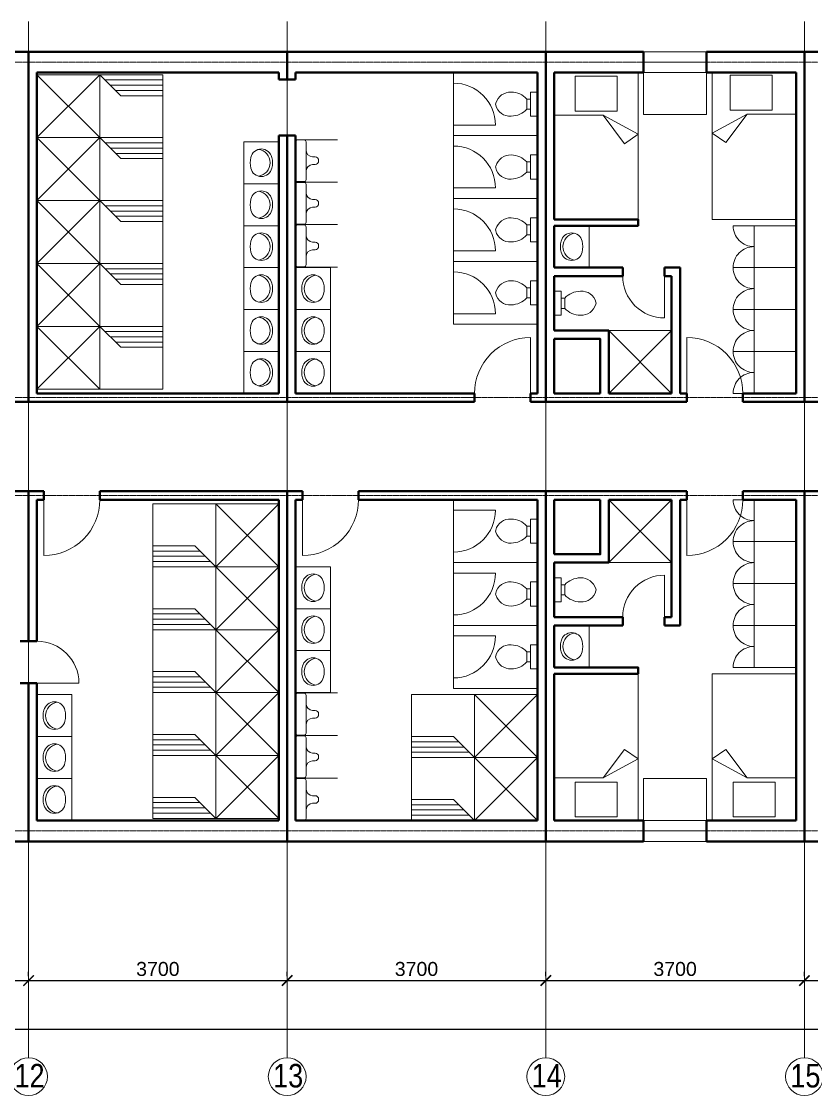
# Model space of a CAD drawing. Header units: millimetres. Extents: x 52 to 69096, y 37 to 64062.
# Drawn here: x 45429 to 56732, y 2065 to 17433 of the extents above; entities that cross this region are included whole.
import ezdxf

# ---------------------------------------------------------------- set-up
doc = ezdxf.new("R2010")
doc.units = ezdxf.units.MM
doc.linetypes.add('ACAD_ISO04W100', pattern=[30, 24, -3, 0, -3])
for name, color, linetype, lineweight, true_color in [('двери', 7, 'Continuous', 18, 0x000000), ('мебель', 7, 'Continuous', 18, 0x000000), ('окна', 7, 'Continuous', 18, 0x000000), ('оси', 7, 'Continuous', 18, 0x000000), ('оси @ 100', 7, 'Continuous', 18, 0x000000), ('перегородки', 7, 'Continuous', 40, 0x000000), ('разрез', 7, 'Continuous', 25, 0x000000), ('разрез @ 5', 7, 'Continuous', 25, 0x000000), ('стены', 7, 'Continuous', 40, 0x000000), ('фасад', 7, 'Continuous', 25, 0x000000), ('фасад @ 100', 7, 'Continuous', 25, 0x000000)]:
    doc.layers.add(name, color=color, linetype=linetype, lineweight=lineweight, true_color=true_color)
doc.styles.get("Standard").update_dxf_attribs({"font": 'arial.ttf'})
doc.styles.add('стиль6', font='ARIALN.TTF')
doc.dimstyles.new('Копиягг', dxfattribs={"dimtxt": 2, "dimasz": 1.5, "dimexe": 1.25, "dimexo": 0.625, "dimtad": 1, "dimdec": 0, "dimtxsty": 'Standard', "dimblk": 'ARCHTICK', "dimcen": 2.5, "dimadec": 0, "dimazin": 0, "dimtfac": 1, "dimtdec": 0, "dimtmove": 0, "dimatfit": 3, "dimfxl": 1, "dimarcsym": 0})

# ---------------------------------------------------------------- blocks, each defined once
blk = doc.blocks.new('_ArchTick')
at = {"color": 0, "linetype": 'ByBlock', "const_width": 0.15}
blk.add_lwpolyline([(-0.5, -0.5), (0.5, 0.5)], dxfattribs=at)
blk = doc.blocks.new('*D58')
at = {"layer": 'Defpoints', "color": 0, "linetype": 'ByBlock', "transparency": 16777216}
for p in [(49230, 3710), (52930, 3710), (52930, 3710)]:
    blk.add_point(p, dxfattribs=at)
at = {"layer": 'оси', "color": 0, "linetype": 'ByBlock', "lineweight": -2, "transparency": 16777216}
for p, q in [((49230, 3773), (49230, 3835)), ((49230, 3710), (52930, 3710)), ((52930, 3773), (52930, 3835))]:
    blk.add_line(p, q, dxfattribs=at)
at = {"layer": 'оси', "color": 0, "linetype": 'ByBlock', "lineweight": -2, "transparency": 16777216, "xscale": 150, "yscale": 150, "zscale": 150, "rotation": 180}
blk.add_blockref('_ArchTick', (49230, 3710), dxfattribs=at)
at = {"layer": 'оси', "color": 0, "linetype": 'ByBlock', "lineweight": -2, "transparency": 16777216, "xscale": 150, "yscale": 150, "zscale": 150}
blk.add_blockref('_ArchTick', (52930, 3710), dxfattribs=at)
at = {"layer": 'оси', "color": 0, "linetype": 'ByBlock', "transparency": 16777216, "insert": (51080, 3875), "char_height": 200, "attachment_point": 5}
blk.add_mtext('3700', dxfattribs=at)
blk = doc.blocks.new('*D60')
at = {"layer": 'Defpoints', "color": 0, "linetype": 'ByBlock', "transparency": 16777216}
for p in [(41830, 3710), (45530, 3710), (45530, 3710)]:
    blk.add_point(p, dxfattribs=at)
at = {"layer": 'оси', "color": 0, "linetype": 'ByBlock', "lineweight": -2, "transparency": 16777216}
for p, q in [((41830, 3773), (41830, 3835)), ((41830, 3710), (45530, 3710)), ((45530, 3773), (45530, 3835))]:
    blk.add_line(p, q, dxfattribs=at)
at = {"layer": 'оси', "color": 0, "linetype": 'ByBlock', "lineweight": -2, "transparency": 16777216, "xscale": 150, "yscale": 150, "zscale": 150, "rotation": 180}
blk.add_blockref('_ArchTick', (41830, 3710), dxfattribs=at)
at = {"layer": 'оси', "color": 0, "linetype": 'ByBlock', "lineweight": -2, "transparency": 16777216, "xscale": 150, "yscale": 150, "zscale": 150}
blk.add_blockref('_ArchTick', (45530, 3710), dxfattribs=at)
at = {"layer": 'оси', "color": 0, "linetype": 'ByBlock', "transparency": 16777216, "insert": (43680, 3875), "char_height": 200, "attachment_point": 5}
blk.add_mtext('3700', dxfattribs=at)
blk = doc.blocks.new('*D61')
at = {"layer": 'Defpoints', "color": 0, "linetype": 'ByBlock', "transparency": 16777216}
for p in [(45530, 3710), (49230, 3710), (49230, 3710)]:
    blk.add_point(p, dxfattribs=at)
at = {"layer": 'оси', "color": 0, "linetype": 'ByBlock', "lineweight": -2, "transparency": 16777216}
for p, q in [((45530, 3773), (45530, 3835)), ((45530, 3710), (49230, 3710)), ((49230, 3773), (49230, 3835))]:
    blk.add_line(p, q, dxfattribs=at)
at = {"layer": 'оси', "color": 0, "linetype": 'ByBlock', "lineweight": -2, "transparency": 16777216, "xscale": 150, "yscale": 150, "zscale": 150, "rotation": 180}
blk.add_blockref('_ArchTick', (45530, 3710), dxfattribs=at)
at = {"layer": 'оси', "color": 0, "linetype": 'ByBlock', "lineweight": -2, "transparency": 16777216, "xscale": 150, "yscale": 150, "zscale": 150}
blk.add_blockref('_ArchTick', (49230, 3710), dxfattribs=at)
at = {"layer": 'оси', "color": 0, "linetype": 'ByBlock', "transparency": 16777216, "insert": (47380, 3875), "char_height": 200, "attachment_point": 5}
blk.add_mtext('3700', dxfattribs=at)
blk = doc.blocks.new('*D63')
at = {"layer": 'Defpoints', "color": 0, "linetype": 'ByBlock', "transparency": 16777216}
for p in [(52930, 3710), (56630, 3710), (56630, 3710)]:
    blk.add_point(p, dxfattribs=at)
at = {"layer": 'оси', "color": 0, "linetype": 'ByBlock', "lineweight": -2, "transparency": 16777216}
for p, q in [((52930, 3773), (52930, 3835)), ((52930, 3710), (56630, 3710)), ((56630, 3773), (56630, 3835))]:
    blk.add_line(p, q, dxfattribs=at)
at = {"layer": 'оси', "color": 0, "linetype": 'ByBlock', "lineweight": -2, "transparency": 16777216, "xscale": 150, "yscale": 150, "zscale": 150, "rotation": 180}
blk.add_blockref('_ArchTick', (52930, 3710), dxfattribs=at)
at = {"layer": 'оси', "color": 0, "linetype": 'ByBlock', "lineweight": -2, "transparency": 16777216, "xscale": 150, "yscale": 150, "zscale": 150}
blk.add_blockref('_ArchTick', (56630, 3710), dxfattribs=at)
at = {"layer": 'оси', "color": 0, "linetype": 'ByBlock', "transparency": 16777216, "insert": (54780, 3875), "char_height": 200, "attachment_point": 5}
blk.add_mtext('3700', dxfattribs=at)
blk = doc.blocks.new('*D64')
at = {"layer": 'Defpoints', "color": 0, "linetype": 'ByBlock', "transparency": 16777216}
for p in [(56630, 3710), (60330, 3710), (60330, 3710)]:
    blk.add_point(p, dxfattribs=at)
at = {"layer": 'оси', "color": 0, "linetype": 'ByBlock', "lineweight": -2, "transparency": 16777216}
for p, q in [((56630, 3773), (56630, 3835)), ((56630, 3710), (60330, 3710)), ((60330, 3773), (60330, 3835))]:
    blk.add_line(p, q, dxfattribs=at)
at = {"layer": 'оси', "color": 0, "linetype": 'ByBlock', "lineweight": -2, "transparency": 16777216, "xscale": 150, "yscale": 150, "zscale": 150, "rotation": 180}
blk.add_blockref('_ArchTick', (56630, 3710), dxfattribs=at)
at = {"layer": 'оси', "color": 0, "linetype": 'ByBlock', "lineweight": -2, "transparency": 16777216, "xscale": 150, "yscale": 150, "zscale": 150}
blk.add_blockref('_ArchTick', (60330, 3710), dxfattribs=at)
at = {"layer": 'оси', "color": 0, "linetype": 'ByBlock', "transparency": 16777216, "insert": (58480, 3875), "char_height": 200, "attachment_point": 5}
blk.add_mtext('3700', dxfattribs=at)
blk = doc.blocks.new('*D81')
at = {"layer": 'Defpoints', "color": 0, "linetype": 'ByBlock', "transparency": 16777216}
for p in [(64030, 3013), (4830, 2605), (64030, 2605)]:
    blk.add_point(p, dxfattribs=at)
at = {"layer": 'фасад', "color": 0, "linetype": 'ByBlock', "lineweight": -2, "transparency": 16777216}
for p, q in [((4830, 2668), (4830, 3138)), ((64030, 2668), (64030, 3138)), ((4830, 3013), (64030, 3013))]:
    blk.add_line(p, q, dxfattribs=at)
at = {"layer": 'фасад', "color": 0, "linetype": 'ByBlock', "lineweight": -2, "transparency": 16777216, "xscale": 150, "yscale": 150, "zscale": 150, "rotation": 180}
blk.add_blockref('_ArchTick', (4830, 3013), dxfattribs=at)
at = {"layer": 'фасад', "color": 0, "linetype": 'ByBlock', "lineweight": -2, "transparency": 16777216, "xscale": 150, "yscale": 150, "zscale": 150}
blk.add_blockref('_ArchTick', (64030, 3013), dxfattribs=at)
at = {"layer": 'фасад', "color": 0, "linetype": 'ByBlock', "transparency": 16777216, "insert": (33673, 3189), "char_height": 200, "attachment_point": 5}
blk.add_mtext('59200', dxfattribs=at)

msp = doc.modelspace()

# ---------------------------------------------------------------- linework, layer by layer
at = {"layer": 'двери'}
msp.add_line((45650.3, 7965.7), (46250.3, 7965.7), dxfattribs=at)
for points in [[(54630.3, 13790.7), (54630.3, 13190.7, -0.4142136), (54030.3, 13790.7)], [(52710.3, 12110.7), (52710.3, 12910.7, 0.4142136), (51910.3, 12110.7)], [(54950.3, 12110.7), (54950.3, 12910.7, -0.4142136), (55750.3, 12110.7)], [(45750.3, 10590.7), (45750.3, 9790.7, 0.4142136), (46550.3, 10590.7)], [(49450.3, 10590.7), (49450.3, 9790.7, 0.4142136), (50250.3, 10590.7)], [(54950.3, 10590.7), (54950.3, 9790.7, 0.4142136), (55750.3, 10590.7)], [(54630.3, 8910.7), (54630.3, 9510.7, 0.4142136), (54030.3, 8910.7)]]:
    msp.add_lwpolyline(points, format="xyb", dxfattribs=at)
msp.add_arc((45650.3, 7965.7), 600, 0, 90, dxfattribs=at)
at = {"layer": 'мебель'}
for p, q in [((45650.3, 15770.7), (46550.3, 16670.7)), ((46550.3, 15770.7), (45650.3, 16670.7)), ((46550.3, 15770.7), (46550.3, 16670.7)), ((46850.3, 16370.7), (46550.3, 16670.7)), ((54330.3, 16100.7), (54330.3, 16700.7)), ((55230.3, 16700.7), (55230.3, 16100.7)), ((47450.3, 16595.7), (46625.3, 16595.7)), ((47450.3, 16520.7), (46700.3, 16520.7)), ((47450.3, 16445.7), (46775.3, 16445.7)), ((47450.3, 16370.7), (46850.3, 16370.7)), ((52710.3, 16423.2), (52710.3, 16078.2)), ((53050.3, 16090.7), (53749, 16090.7)), ((53749, 16090.7), (54250.3, 15818.5)), ((54056.5, 15684.3), (53749, 16090.7)), ((53749, 16090.7), (54250.3, 15818.5)), ((54056.5, 15684.3), (53749, 16090.7)), ((55230.3, 16100.7), (54330.3, 16100.7)), ((55811.6, 16105.7), (55310.3, 15833.5)), ((55811.6, 16105.7), (55310.3, 15833.5)), ((55504.2, 15699.3), (55811.6, 16105.7)), ((55504.2, 15699.3), (55811.6, 16105.7)), ((56510.3, 16105.7), (55811.6, 16105.7)), ((51610.3, 15950.7), (51712.7, 15950.7)), ((51610.3, 15950.7), (52210.3, 15950.7)), ((55504.2, 15699.3), (55310.3, 15833.5)), ((55504.2, 15699.3), (55310.3, 15833.5)), ((45650.3, 14870.7), (46550.3, 15770.7)), ((46550.3, 14870.7), (45650.3, 15770.7)), ((46550.3, 14870.7), (46550.3, 15770.7)), ((46850.3, 15470.7), (46550.3, 15770.7)), ((47450.3, 15695.7), (46625.3, 15695.7)), ((49350.3, 15740.7), (49950.3, 15740.7)), ((54250.3, 15818.5), (54056.5, 15684.3)), ((54250.3, 15818.5), (54056.5, 15684.3)), ((47450.3, 15620.7), (46700.3, 15620.7)), ((47450.3, 15545.7), (46775.3, 15545.7)), ((52710.3, 15523.2), (52710.3, 15178.2)), ((47450.3, 15470.7), (46850.3, 15470.7)), ((49350.3, 15135.7), (49950.3, 15135.7)), ((51610.3, 15050.7), (51712.7, 15050.7)), ((51610.3, 15050.7), (52210.3, 15050.7)), ((45650.3, 13970.7), (46550.3, 14870.7)), ((46550.3, 13970.7), (45650.3, 14870.7)), ((46550.3, 13970.7), (46550.3, 14870.7)), ((46850.3, 14570.7), (46550.3, 14870.7)), ((47450.3, 14795.7), (46625.3, 14795.7)), ((47450.3, 14720.7), (46700.3, 14720.7)), ((47450.3, 14645.7), (46775.3, 14645.7)), ((52710.3, 14623.2), (52710.3, 14278.2)), ((47450.3, 14570.7), (46850.3, 14570.7)), ((49350.5, 14525.7), (49950.5, 14525.7)), ((51610.3, 14150.7), (51712.7, 14150.7)), ((51610.3, 14150.7), (52210.3, 14150.7)), ((45650.3, 13070.7), (46550.3, 13970.7)), ((46550.3, 13070.7), (45650.3, 13970.7)), ((46550.3, 13070.7), (46550.3, 13970.7)), ((46850.3, 13670.7), (46550.3, 13970.7)), ((47450.3, 13895.7), (46625.3, 13895.7)), ((49350.3, 13915.7), (49950.3, 13915.7)), ((47450.3, 13820.7), (46700.3, 13820.7)), ((47450.3, 13745.7), (46775.3, 13745.7)), ((52710.3, 13723.2), (52710.3, 13378.2)), ((47450.3, 13670.7), (46850.3, 13670.7)), ((53150.3, 13228.2), (53150.3, 13573.2)), ((51610.3, 13250.7), (51712.7, 13250.7)), ((51610.3, 13250.7), (52210.3, 13250.7)), ((45650.3, 12170.7), (46550.3, 13070.7)), ((46550.3, 12170.7), (45650.3, 13070.7)), ((46550.3, 12170.7), (46550.3, 13070.7)), ((46850.3, 12770.7), (46550.3, 13070.7)), ((47450.3, 12995.7), (46625.3, 12995.7)), ((47450.3, 12920.7), (46700.3, 12920.7)), ((53830.3, 12110.7), (54730.3, 13010.7)), ((54730.3, 12110.7), (53830.3, 13010.7)), ((47450.3, 12845.7), (46775.3, 12845.7)), ((47450.3, 12770.7), (46850.3, 12770.7)), ((48210.3, 10530.7), (48210.3, 9630.7)), ((49110.3, 10530.7), (48210.3, 9630.7)), ((48210.3, 10530.7), (49110.3, 9630.7)), ((53830.3, 10590.7), (54730.3, 9690.7)), ((54730.3, 10590.7), (53830.3, 9690.7)), ((51610.3, 10440.7), (51712.7, 10440.7)), ((51610.3, 10440.7), (52210.3, 10440.7)), ((52710.3, 9968.2), (52710.3, 10313.2)), ((47310.3, 9930.7), (47910.3, 9930.7)), ((47310.3, 9855.7), (47985.3, 9855.7)), ((47910.3, 9930.7), (48210.3, 9630.7)), ((47310.3, 9780.7), (48060.3, 9780.7)), ((47310.3, 9705.7), (48135.3, 9705.7)), ((48210.3, 9630.7), (48210.3, 8730.7)), ((49110.3, 9630.7), (48210.3, 8730.7)), ((48210.3, 9630.7), (49110.3, 8730.7)), ((51610.3, 9540.7), (51712.7, 9540.7)), ((51610.3, 9540.7), (52210.3, 9540.7)), ((52710.3, 9068.2), (52710.3, 9413.2)), ((53150.3, 9473.2), (53150.3, 9128.2)), ((47310.3, 9030.7), (47910.3, 9030.7)), ((47310.3, 8955.7), (47985.3, 8955.7)), ((47910.3, 9030.7), (48210.3, 8730.7)), ((47310.3, 8880.7), (48060.3, 8880.7)), ((47310.3, 8805.7), (48135.3, 8805.7)), ((48210.3, 8730.7), (48210.3, 7830.7)), ((49110.3, 8730.7), (48210.3, 7830.7)), ((48210.3, 8730.7), (49110.3, 7830.7)), ((51610.3, 8640.7), (51712.7, 8640.7)), ((51610.3, 8640.7), (52210.3, 8640.7)), ((52710.3, 8168.2), (52710.3, 8513.2)), ((47310.3, 8130.7), (47910.3, 8130.7)), ((47310.3, 8055.7), (47985.3, 8055.7)), ((47910.3, 8130.7), (48210.3, 7830.7)), ((47310.3, 7980.7), (48060.3, 7980.7)), ((47310.3, 7905.7), (48135.3, 7905.7)), ((48210.3, 7830.7), (48210.3, 6930.7)), ((49110.3, 7830.7), (48210.3, 6930.7)), ((48210.3, 7830.7), (49110.3, 6930.7)), ((49350.3, 7825.7), (49950.3, 7825.7)), ((51910.3, 7800.7), (51910.3, 6900.7)), ((52810.3, 7800.7), (51910.3, 6900.7)), ((51910.3, 7800.7), (52810.3, 6900.7)), ((47310.3, 7230.7), (47910.3, 7230.7)), ((47910.3, 7230.7), (48210.3, 6930.7)), ((47310.3, 7155.7), (47985.3, 7155.7)), ((47310.3, 7080.7), (48060.3, 7080.7)), ((49350.5, 7215.7), (49950.5, 7215.7)), ((51010.3, 7200.7), (51610.3, 7200.7)), ((51010.3, 7125.7), (51685.3, 7125.7)), ((51610.3, 7200.7), (51910.3, 6900.7)), ((47310.3, 7005.7), (48135.3, 7005.7)), ((48210.3, 6930.7), (48210.3, 6030.7)), ((49110.3, 6930.7), (48210.3, 6030.7)), ((48210.3, 6930.7), (49110.3, 6030.7)), ((51010.3, 7050.7), (51760.3, 7050.7)), ((51010.3, 6975.7), (51835.3, 6975.7)), ((54056.5, 7017.1), (53749, 6610.7)), ((54250.3, 6882.9), (54056.5, 7017.1)), ((55504.2, 7017.1), (55310.3, 6882.9)), ((55504.2, 7017.1), (55811.6, 6610.7)), ((51910.3, 6900.7), (51910.3, 6000.7)), ((52810.3, 6900.7), (51910.3, 6000.7)), ((51910.3, 6900.7), (52810.3, 6000.7)), ((53749, 6610.7), (54250.3, 6882.9)), ((55811.6, 6610.7), (55310.3, 6882.9)), ((53050.3, 6610.7), (53749, 6610.7)), ((56510.3, 6610.7), (55811.6, 6610.7)), ((49350.3, 6605.7), (49950.3, 6605.7)), ((55230.3, 6600.7), (54330.3, 6600.7)), ((54330.3, 6600.7), (54330.3, 6000.7)), ((55230.3, 6000.7), (55230.3, 6600.7)), ((47310.3, 6330.7), (47910.3, 6330.7)), ((47910.3, 6330.7), (48210.3, 6030.7)), ((51010.3, 6300.7), (51610.3, 6300.7)), ((51610.3, 6300.7), (51910.3, 6000.7)), ((47310.3, 6255.7), (47985.3, 6255.7)), ((47310.3, 6180.7), (48060.3, 6180.7)), ((51010.3, 6225.7), (51685.3, 6225.7)), ((51010.3, 6150.7), (51760.3, 6150.7)), ((47310.3, 6105.7), (48135.3, 6105.7)), ((51010.3, 6075.7), (51835.3, 6075.7))]:
    msp.add_line(p, q, dxfattribs=at)
for points in [[(47450.3, 15770.7), (45650.3, 15770.7), (45650.3, 16670.7), (47450.3, 16670.7)], [(51610.3, 15800.7), (52810.3, 15800.7), (52810.3, 16700.7), (51610.3, 16700.7)], [(54250.3, 16700.7), (54250.3, 14600.7), (53050.3, 14600.7), (53050.3, 16700.7)], [(54250.3, 16700.7), (54250.3, 14600.7), (53050.3, 14600.7), (53050.3, 16700.7)], [(53350.3, 16150.7), (53950.3, 16150.7), (53950.3, 16650.7), (53350.3, 16650.7)], [(55310.3, 16700.7), (55310.3, 14600.7), (56510.3, 14600.7), (56510.3, 16700.7)], [(56170.3, 16165.7), (55570.3, 16165.7), (55570.3, 16665.7), (56170.3, 16665.7)], [(47450.3, 14870.7), (45650.3, 14870.7), (45650.3, 15770.7), (47450.3, 15770.7)], [(48610.3, 15710.7), (48610.3, 15110.7), (49110.3, 15110.7), (49110.3, 15710.7)], [(51610.3, 14900.7), (52810.3, 14900.7), (52810.3, 15800.7), (51610.3, 15800.7)], [(48610.3, 15110.7), (48610.3, 14510.7), (49110.3, 14510.7), (49110.3, 15110.7)], [(47450.3, 13970.7), (45650.3, 13970.7), (45650.3, 14870.7), (47450.3, 14870.7)], [(51610.3, 14000.7), (52810.3, 14000.7), (52810.3, 14900.7), (51610.3, 14900.7)], [(48610.3, 14510.7), (48610.3, 13910.7), (49110.3, 13910.7), (49110.3, 14510.7)], [(53550.3, 14510.7), (53550.3, 13910.7), (53050.3, 13910.7), (53050.3, 14510.7)], [(55910.3, 13910.7), (56510.3, 13910.7), (56510.3, 14510.7), (55910.3, 14510.7)], [(51610.3, 13100.7), (52810.3, 13100.7), (52810.3, 14000.7), (51610.3, 14000.7)], [(47450.3, 13070.7), (45650.3, 13070.7), (45650.3, 13970.7), (47450.3, 13970.7)], [(48610.3, 13910.7), (48610.3, 13310.7), (49110.3, 13310.7), (49110.3, 13910.7)], [(49850.3, 13910.7), (49850.3, 13310.7), (49350.3, 13310.7), (49350.3, 13910.7)], [(55910.3, 13310.7), (56510.3, 13310.7), (56510.3, 13910.7), (55910.3, 13910.7)], [(48610.3, 13310.7), (48610.3, 12710.7), (49110.3, 12710.7), (49110.3, 13310.7)], [(49850.3, 13310.7), (49850.3, 12710.7), (49350.3, 12710.7), (49350.3, 13310.7)], [(55910.3, 12710.7), (56510.3, 12710.7), (56510.3, 13310.7), (55910.3, 13310.7)], [(47450.3, 12170.7), (45650.3, 12170.7), (45650.3, 13070.7), (47450.3, 13070.7)], [(53830.3, 12110.7), (54730.3, 12110.7), (54730.3, 13010.7), (53830.3, 13010.7)], [(48610.3, 12710.7), (48610.3, 12110.7), (49110.3, 12110.7), (49110.3, 12710.7)], [(49850.3, 12710.7), (49850.3, 12110.7), (49350.3, 12110.7), (49350.3, 12710.7)], [(55910.3, 12110.7), (56510.3, 12110.7), (56510.3, 12710.7), (55910.3, 12710.7)], [(47310.3, 10530.7), (49110.3, 10530.7), (49110.3, 9630.7), (47310.3, 9630.7)], [(51610.3, 10590.7), (52810.3, 10590.7), (52810.3, 9690.7), (51610.3, 9690.7)], [(53830.3, 10590.7), (54730.3, 10590.7), (54730.3, 9690.7), (53830.3, 9690.7)], [(55910.3, 10590.7), (56510.3, 10590.7), (56510.3, 9990.7), (55910.3, 9990.7)], [(55910.3, 9990.7), (56510.3, 9990.7), (56510.3, 9390.7), (55910.3, 9390.7)], [(51610.3, 9690.7), (52810.3, 9690.7), (52810.3, 8790.7), (51610.3, 8790.7)], [(47310.3, 9630.7), (49110.3, 9630.7), (49110.3, 8730.7), (47310.3, 8730.7)], [(49850.3, 9030.7), (49850.3, 9630.7), (49350.3, 9630.7), (49350.3, 9030.7)], [(55910.3, 9390.7), (56510.3, 9390.7), (56510.3, 8790.7), (55910.3, 8790.7)], [(49850.3, 8430.7), (49850.3, 9030.7), (49350.3, 9030.7), (49350.3, 8430.7)], [(51610.3, 8790.7), (52810.3, 8790.7), (52810.3, 7890.7), (51610.3, 7890.7)], [(53550.3, 8190.7), (53550.3, 8790.7), (53050.3, 8790.7), (53050.3, 8190.7)], [(55910.3, 8790.7), (56510.3, 8790.7), (56510.3, 8190.7), (55910.3, 8190.7)], [(47310.3, 8730.7), (49110.3, 8730.7), (49110.3, 7830.7), (47310.3, 7830.7)], [(49850.3, 7830.7), (49850.3, 8430.7), (49350.3, 8430.7), (49350.3, 7830.7)], [(54250.3, 6000.7), (54250.3, 8100.7), (53050.3, 8100.7), (53050.3, 6000.7)], [(55310.3, 6000.7), (55310.3, 8100.7), (56510.3, 8100.7), (56510.3, 6000.7)], [(46150.3, 7200.7), (46150.3, 7800.7), (45650.3, 7800.7), (45650.3, 7200.7)], [(47310.3, 7830.7), (49110.3, 7830.7), (49110.3, 6930.7), (47310.3, 6930.7)], [(51010.3, 7800.7), (52810.3, 7800.7), (52810.3, 6900.7), (51010.3, 6900.7)], [(46150.3, 6600.7), (46150.3, 7200.7), (45650.3, 7200.7), (45650.3, 6600.7)], [(47310.3, 6930.7), (49110.3, 6930.7), (49110.3, 6030.7), (47310.3, 6030.7)], [(51010.3, 6900.7), (52810.3, 6900.7), (52810.3, 6000.7), (51010.3, 6000.7)], [(46150.3, 6000.7), (46150.3, 6600.7), (45650.3, 6600.7), (45650.3, 6000.7)], [(53350.3, 6550.7), (53950.3, 6550.7), (53950.3, 6050.7), (53350.3, 6050.7)], [(56210.3, 6550.7), (55610.3, 6550.7), (55610.3, 6050.7), (56210.3, 6050.7)]]:
    msp.add_lwpolyline(points, close=True, dxfattribs=at)
for points in [[(52660.3, 16323.2, 0.1958842), (52435.3, 16423.2, 0.3372094), (52213.9, 16263.9, 0.1354524), (52213.2, 16237.3, 0.3692165), (52435.3, 16078.2, 0.2036909), (52660.3, 16178.2)], [(49593.6, 15495.2, -0.3945522), (49500.3, 15595), (49500.3, 15710.7, 0.4142136), (49470.3, 15740.7), (49380.3, 15740.7, 0.4142136), (49350.3, 15710.7), (49350.3, 15170.7, 0.4142136), (49380.3, 15140.7), (49470.3, 15140.7, 0.4142136), (49500.3, 15170.7), (49500.3, 15710.7)], [(52660.3, 15423.2, 0.1958842), (52435.3, 15523.2, 0.3372094), (52213.9, 15363.9, 0.1354524), (52213.2, 15337.3, 0.3692165), (52435.3, 15178.2, 0.2036909), (52660.3, 15278.2)], [(49500.3, 15286.5, -0.3945522), (49593.6, 15386.3, -0.3945522)], [(49593.6, 15386.3), (49630, 15386.7, 0.4142136), (49680, 15436.7), (49680, 15445.2, 0.4142136), (49630, 15495.2), (49593.6, 15495.2)], [(49593.6, 14885.2, -0.3945522), (49500.3, 14985), (49500.3, 15100.7, 0.4142136), (49470.3, 15130.7), (49380.3, 15130.7, 0.4142136), (49350.3, 15100.7), (49350.3, 14560.7, 0.4142136), (49380.3, 14530.7), (49470.3, 14530.7, 0.4142136), (49500.3, 14560.7), (49500.3, 15100.7)], [(49500.3, 14676.5, -0.3945522), (49593.6, 14776.3, -0.3945522)], [(49593.6, 14776.3), (49630, 14776.7, 0.4142136), (49680, 14826.7), (49680, 14835.2, 0.4142136), (49630, 14885.2), (49593.6, 14885.2)], [(52660.3, 14523.2, 0.1958842), (52435.3, 14623.2, 0.3372094), (52213.9, 14463.9, 0.1354524), (52213.2, 14437.3, 0.3692165), (52435.3, 14278.2, 0.2036909), (52660.3, 14378.2)], [(49593.9, 14275.2, -0.3945522), (49500.7, 14375), (49500.7, 14490.7, 0.4142136), (49470.7, 14520.7), (49380.7, 14520.7, 0.4142136), (49350.7, 14490.7), (49350.7, 13950.7, 0.4142136), (49380.7, 13920.7), (49470.7, 13920.7, 0.4142136), (49500.7, 13950.7), (49500.7, 14490.7)], [(55610.3, 13310.7), (55610.3, 13310.7, -0.4142136), (55910.3, 13610.7), (55910.3, 13610.7), (55910.3, 13610.7, -0.4142136), (55610.3, 13910.7), (55610.3, 13910.7), (55910.3, 13910.7), (55610.3, 13910.7), (55610.3, 13910.7, -0.4142136), (55910.3, 14210.7), (55910.3, 14210.7), (55910.3, 14210.7, -0.4142136), (55610.3, 14510.7), (55610.3, 14510.7), (55910.3, 14510.7)], [(49500.8, 14066.5, -0.3945522), (49594, 14166.3, -0.3945522)], [(49593.9, 14166.3), (49630.4, 14166.7, 0.4142136), (49680.4, 14216.7), (49680.4, 14225.2, 0.4142136), (49630.4, 14275.2), (49593.9, 14275.2)], [(52660.3, 13623.2, 0.1958842), (52435.3, 13723.2, 0.3372094), (52213.9, 13563.9, 0.1354524), (52213.2, 13537.3, 0.3692165), (52435.3, 13378.2, 0.2036909), (52660.3, 13478.2)], [(53200.3, 13328.2, 0.1958842), (53425.3, 13228.2, 0.3372094), (53646.8, 13387.6, 0.1354524), (53647.5, 13414.2, 0.3692165), (53425.3, 13573.2, 0.2036909), (53200.3, 13473.2)], [(55910.3, 12110.7), (55610.3, 12110.7), (55610.3, 12110.7, -0.4142136), (55910.3, 12410.7), (55910.3, 12410.7), (55910.3, 12410.7, -0.4142136), (55610.3, 12710.7), (55610.3, 12710.7), (55910.3, 12710.7), (55610.3, 12710.7), (55610.3, 12710.7, -0.4142136), (55910.3, 13010.7), (55910.3, 13010.7), (55910.3, 13010.7, -0.4142136), (55610.3, 13310.7), (55610.3, 13310.7), (55910.3, 13310.7), (55610.3, 13310.7)], [(55910.3, 10590.7), (55610.3, 10590.7), (55610.3, 10590.7, 0.4142136), (55910.3, 10290.7), (55910.3, 10290.7), (55910.3, 10290.7, 0.4142136), (55610.3, 9990.7), (55610.3, 9990.7), (55910.3, 9990.7), (55610.3, 9990.7), (55610.3, 9990.7, 0.4142136), (55910.3, 9690.7), (55910.3, 9690.7), (55910.3, 9690.7, 0.4142136), (55610.3, 9390.7), (55610.3, 9390.7), (55910.3, 9390.7), (55610.3, 9390.7)], [(52660.3, 10068.2, -0.1958842), (52435.3, 9968.2, -0.3372094), (52213.9, 10127.6, -0.1354524), (52213.2, 10154.2, -0.3692165), (52435.3, 10313.2, -0.2036909), (52660.3, 10213.2)], [(52660.3, 9168.2, -0.1958842), (52435.3, 9068.2, -0.3372094), (52213.9, 9227.6, -0.1354524), (52213.2, 9254.2, -0.3692165), (52435.3, 9413.2, -0.2036909), (52660.3, 9313.2)], [(53200.3, 9373.2, -0.1958842), (53425.3, 9473.2, -0.3372094), (53646.8, 9313.9, -0.1354524), (53647.5, 9287.3, -0.3692165), (53425.3, 9128.2, -0.2036909), (53200.3, 9228.2)], [(55610.3, 9390.7), (55610.3, 9390.7, 0.4142136), (55910.3, 9090.7), (55910.3, 9090.7), (55910.3, 9090.7, 0.4142136), (55610.3, 8790.7), (55610.3, 8790.7), (55910.3, 8790.7), (55610.3, 8790.7), (55610.3, 8790.7, 0.4142136), (55910.3, 8490.7), (55910.3, 8490.7), (55910.3, 8490.7, 0.4142136), (55610.3, 8190.7), (55610.3, 8190.7), (55910.3, 8190.7)], [(52660.3, 8268.2, -0.1958842), (52435.3, 8168.2, -0.3372094), (52213.9, 8327.6, -0.1354524), (52213.2, 8354.2, -0.3692165), (52435.3, 8513.2, -0.2036909), (52660.3, 8413.2)], [(49593.9, 7466.3, 0.3945522), (49500.7, 7366.5), (49500.7, 7250.7, -0.4142136), (49470.7, 7220.7), (49380.7, 7220.7, -0.4142136), (49350.7, 7250.7), (49350.7, 7790.7, -0.4142136), (49380.7, 7820.7), (49470.7, 7820.7, -0.4142136), (49500.7, 7790.7), (49500.7, 7250.7)], [(49500.8, 7675, 0.3945522), (49594, 7575.2, 0.3945522)], [(49593.9, 7575.2), (49630.4, 7574.7, -0.4142136), (49680.4, 7524.7), (49680.4, 7516.3, -0.4142136), (49630.4, 7466.3), (49593.9, 7466.3)], [(49593.6, 6856.3, 0.3945522), (49500.3, 6756.5), (49500.3, 6640.7, -0.4142136), (49470.3, 6610.7), (49380.3, 6610.7, -0.4142136), (49350.3, 6640.7), (49350.3, 7180.7, -0.4142136), (49380.3, 7210.7), (49470.3, 7210.7, -0.4142136), (49500.3, 7180.7), (49500.3, 6640.7)], [(49500.3, 7065, 0.3945522), (49593.6, 6965.2, 0.3945522)], [(49593.6, 6965.2), (49630, 6964.7, -0.4142136), (49680, 6914.7), (49680, 6906.3, -0.4142136), (49630, 6856.3), (49593.6, 6856.3)], [(49593.6, 6246.3, 0.3945522), (49500.3, 6146.5), (49500.3, 6030.7, -0.4142136), (49470.3, 6000.7), (49380.3, 6000.7, -0.4142136), (49350.3, 6030.7), (49350.3, 6570.7, -0.4142136), (49380.3, 6600.7), (49470.3, 6600.7, -0.4142136), (49500.3, 6570.7), (49500.3, 6030.7)], [(49500.3, 6455, 0.3945522), (49593.6, 6355.2, 0.3945522)], [(49593.6, 6355.2), (49630, 6354.7, -0.4142136), (49680, 6304.7), (49680, 6296.3, -0.4142136), (49630, 6246.3), (49593.6, 6246.3)]]:
    msp.add_lwpolyline(points, format="xyb", dxfattribs=at)
for points in [[(52660.3, 16178.2), (52660.3, 16323.2), (52710.3, 16323.2), (52710.3, 16178.2), (52660.3, 16178.2)], [(52710.3, 16078.2), (52810.3, 16078.2), (52810.3, 16423.2), (52710.3, 16423.2), (52710.3, 16078.2)], [(52710.3, 15178.2), (52810.3, 15178.2), (52810.3, 15523.2), (52710.3, 15523.2), (52710.3, 15178.2)], [(52660.3, 15278.2), (52660.3, 15423.2), (52710.3, 15423.2), (52710.3, 15278.2), (52660.3, 15278.2)], [(52710.3, 14278.2), (52810.3, 14278.2), (52810.3, 14623.2), (52710.3, 14623.2), (52710.3, 14278.2)], [(52660.3, 14378.2), (52660.3, 14523.2), (52710.3, 14523.2), (52710.3, 14378.2), (52660.3, 14378.2)], [(52710.3, 13378.2), (52810.3, 13378.2), (52810.3, 13723.2), (52710.3, 13723.2), (52710.3, 13378.2)], [(52660.3, 13478.2), (52660.3, 13623.2), (52710.3, 13623.2), (52710.3, 13478.2), (52660.3, 13478.2)], [(53150.3, 13573.2), (53050.3, 13573.2), (53050.3, 13228.2), (53150.3, 13228.2), (53150.3, 13573.2)], [(53200.3, 13473.2), (53200.3, 13328.2), (53150.3, 13328.2), (53150.3, 13473.2), (53200.3, 13473.2)], [(52710.3, 10313.2), (52810.3, 10313.2), (52810.3, 9968.2), (52710.3, 9968.2), (52710.3, 10313.2)], [(52660.3, 10213.2), (52660.3, 10068.2), (52710.3, 10068.2), (52710.3, 10213.2), (52660.3, 10213.2)], [(52710.3, 9413.2), (52810.3, 9413.2), (52810.3, 9068.2), (52710.3, 9068.2), (52710.3, 9413.2)], [(53150.3, 9128.2), (53050.3, 9128.2), (53050.3, 9473.2), (53150.3, 9473.2), (53150.3, 9128.2)], [(52660.3, 9313.2), (52660.3, 9168.2), (52710.3, 9168.2), (52710.3, 9313.2), (52660.3, 9313.2)], [(53200.3, 9228.2), (53200.3, 9373.2), (53150.3, 9373.2), (53150.3, 9228.2), (53200.3, 9228.2)], [(52710.3, 8513.2), (52810.3, 8513.2), (52810.3, 8168.2), (52710.3, 8168.2), (52710.3, 8513.2)], [(52660.3, 8413.2), (52660.3, 8268.2), (52710.3, 8268.2), (52710.3, 8413.2), (52660.3, 8413.2)]]:
    msp.add_lwpolyline(points, dxfattribs=at)
for points in [[(48710.3, 15333.3, 0.7994162), (49010.3, 15333.3, 0.1548997), (49010.3, 15488.2, 0.7994162), (48710.3, 15488.2, 0.122095)], [(48710.3, 14733.3, 0.7994162), (49010.3, 14733.3, 0.1548997), (49010.3, 14888.2, 0.7994162), (48710.3, 14888.2, 0.122095)], [(48710.3, 14133.3, 0.7994162), (49010.3, 14133.3, 0.1548997), (49010.3, 14288.2, 0.7994162), (48710.3, 14288.2, 0.122095)], [(53450.3, 14133.3, -0.7994162), (53150.3, 14133.3, -0.1548997), (53150.3, 14288.2, -0.7994162), (53450.3, 14288.2, -0.122095)], [(48710.3, 13533.3, 0.7994162), (49010.3, 13533.3, 0.1548997), (49010.3, 13688.2, 0.7994162), (48710.3, 13688.2, 0.122095)], [(49750.3, 13533.3, -0.7994162), (49450.3, 13533.3, -0.1548997), (49450.3, 13688.2, -0.7994162), (49750.3, 13688.2, -0.122095)], [(48710.3, 12933.3, 0.7994162), (49010.3, 12933.3, 0.1548997), (49010.3, 13088.2, 0.7994162), (48710.3, 13088.2, 0.122095)], [(49750.3, 12933.3, -0.7994162), (49450.3, 12933.3, -0.1548997), (49450.3, 13088.2, -0.7994162), (49750.3, 13088.2, -0.122095)], [(48710.3, 12333.3, 0.7994162), (49010.3, 12333.3, 0.1548997), (49010.3, 12488.2, 0.7994162), (48710.3, 12488.2, 0.122095)], [(49750.3, 12333.3, -0.7994162), (49450.3, 12333.3, -0.1548997), (49450.3, 12488.2, -0.7994162), (49750.3, 12488.2, -0.122095)], [(49750.3, 9408.2, 0.7994162), (49450.3, 9408.2, 0.1548997), (49450.3, 9253.3, 0.7994162), (49750.3, 9253.3, 0.122095)], [(49750.3, 8808.2, 0.7994162), (49450.3, 8808.2, 0.1548997), (49450.3, 8653.3, 0.7994162), (49750.3, 8653.3, 0.122095)], [(53450.3, 8568.2, 0.7994162), (53150.3, 8568.2, 0.1548997), (53150.3, 8413.3, 0.7994162), (53450.3, 8413.3, 0.122095)], [(49750.3, 8208.2, 0.7994162), (49450.3, 8208.2, 0.1548997), (49450.3, 8053.3, 0.7994162), (49750.3, 8053.3, 0.122095)], [(46050.3, 7578.2, 0.7994162), (45750.3, 7578.2, 0.1548997), (45750.3, 7423.3, 0.7994162), (46050.3, 7423.3, 0.122095)], [(46050.3, 6978.2, 0.7994162), (45750.3, 6978.2, 0.1548997), (45750.3, 6823.3, 0.7994162), (46050.3, 6823.3, 0.122095)], [(46050.3, 6378.2, 0.7994162), (45750.3, 6378.2, 0.1548997), (45750.3, 6223.3, 0.7994162), (46050.3, 6223.3, 0.122095)]]:
    msp.add_lwpolyline(points, format="xyb", close=True, dxfattribs=at)
for centre, radius, start, end in [((51610.3, 15950.7), 600, 0, 90), ((48792.6, 15410.7), 194.4, 278.42943, 81.57057), ((51610.3, 15050.7), 600, 0, 90), ((48792.6, 14810.7), 194.4, 278.42943, 81.57057), ((51610.3, 14150.7), 600, 0, 90), ((48792.6, 14210.7), 194.4, 278.42943, 81.57057), ((53368.1, 14210.7), 194.4, 98.42943, 261.57057), ((51610.3, 13250.7), 600, 0, 90), ((48792.6, 13610.7), 194.4, 278.42943, 81.57057), ((49668.1, 13610.7), 194.4, 98.42943, 261.57057), ((48792.6, 13010.7), 194.4, 278.42943, 81.57057), ((49668.1, 13010.7), 194.4, 98.42943, 261.57057), ((48792.6, 12410.7), 194.4, 278.42943, 81.57057), ((49668.1, 12410.7), 194.4, 98.42943, 261.57057), ((51610.3, 10440.7), 600, 270, 0), ((51610.3, 9540.7), 600, 270, 0), ((49668.1, 9330.7), 194.4, 98.42943, 261.57057), ((49668.1, 8730.7), 194.4, 98.42943, 261.57057), ((51610.3, 8640.7), 600, 270, 0), ((53368.1, 8490.7), 194.4, 98.42943, 261.57057), ((49668.1, 8130.7), 194.4, 98.42943, 261.57057), ((45968.1, 7500.7), 194.4, 98.42943, 261.57057), ((45968.1, 6900.7), 194.4, 98.42943, 261.57057), ((45968.1, 6300.7), 194.4, 98.42943, 261.57057)]:
    msp.add_arc(centre, radius, start, end, dxfattribs=at)
at = {"layer": 'окна'}
for p, q in [((54330.3, 16850.7), (55230.3, 16850.7)), ((55230.3, 5850.7), (54330.3, 5850.7))]:
    msp.add_line(p, q, dxfattribs=at)
msp.add_lwpolyline([(54330.3, 16700.7), (54330.3, 17000.7), (55230.3, 17000.7), (55230.3, 16700.7)], close=True, dxfattribs=at)
msp.add_lwpolyline([(54330.3, 5700.7), (54330.3, 6000.7), (55230.3, 6000.7), (55230.3, 5700.7), (54330.3, 5700.7)], dxfattribs=at)
at = {"layer": 'оси', "linetype": 'ACAD_ISO04W100', "ltscale": 0.5}
for p, q in [((45530.3, 17432.6), (45530.3, 2605.3)), ((49230.3, 17432.6), (49230.3, 2605.3)), ((52930.3, 17432.6), (52930.3, 2605.3)), ((56630.3, 17432.6), (56630.3, 2605.3))]:
    msp.add_line(p, q, dxfattribs=at)
at = {"layer": 'оси', "linetype": 'ACAD_ISO04W100'}
for p, q in [((4330.3, 16850.7), (68076.4, 16850.7)), ((4330.3, 12050.7), (68076.4, 12050.7)), ((4330.3, 10650.7), (68076.4, 10650.7)), ((4330.3, 5850.7), (68076.4, 5850.7))]:
    msp.add_line(p, q, dxfattribs=at)
at = {"layer": 'перегородки'}
for p, q in [((45530.3, 17000.7), (45530.3, 11990.7)), ((49230.3, 16600.7), (49230.3, 17000.7)), ((52930.3, 11990.7), (52930.3, 17000.7)), ((56630.3, 11990.7), (56630.3, 17000.7)), ((45650.3, 12110.7), (45650.3, 16700.7)), ((49110.3, 16600.7), (49110.3, 16700.7)), ((49110.3, 16600.7), (49350.3, 16600.7)), ((49350.3, 16600.7), (49350.3, 16700.7)), ((52810.3, 12110.7), (52810.3, 16700.7)), ((53050.3, 14600.7), (53050.3, 16700.7)), ((56510.3, 12110.7), (56510.3, 16700.7)), ((45650.3, 12170.7), (45650.3, 15800.7)), ((49110.3, 12110.7), (49110.3, 15800.7)), ((49110.3, 15800.7), (49350.3, 15800.7)), ((49230.3, 11990.7), (49230.3, 15800.7)), ((49350.3, 12110.7), (49350.3, 15800.7)), ((53050.3, 13910.7), (53050.3, 14510.7)), ((54030.3, 13910.7), (53050.3, 13910.7)), ((54030.3, 13790.7), (54030.3, 13910.7)), ((54850.3, 13910.7), (54630.3, 13910.7)), ((54630.3, 13790.7), (54630.3, 13910.7)), ((54850.3, 12110.7), (54850.3, 13910.7)), ((53050.3, 13010.7), (53050.3, 13790.7)), ((54030.3, 13790.7), (53050.3, 13790.7)), ((54730.3, 13790.7), (54630.3, 13790.7)), ((54730.3, 12110.7), (54730.3, 13790.7)), ((53050.3, 12110.7), (53050.3, 12890.7)), ((49010.3, 11990.7), (44080.3, 11990.7)), ((49010.3, 12110.7), (45650.3, 12110.7)), ((49110.3, 12110.7), (49010.3, 12110.7)), ((51910.3, 11990.7), (49010.3, 11990.7)), ((51910.3, 12110.7), (49350.3, 12110.7)), ((51910.3, 12110.7), (51910.3, 11990.7)), ((52710.3, 12110.7), (52710.3, 11990.7)), ((52810.3, 12110.7), (52710.3, 12110.7)), ((54950.3, 11990.7), (52710.3, 11990.7)), ((53710.3, 12110.7), (53050.3, 12110.7)), ((54730.3, 12110.7), (53830.3, 12110.7)), ((54950.3, 12110.7), (54850.3, 12110.7)), ((54950.3, 12110.7), (54950.3, 11990.7)), ((55750.3, 12110.7), (55750.3, 11990.7)), ((56510.3, 12110.7), (55750.3, 12110.7)), ((58080.3, 11990.7), (55750.3, 11990.7)), ((45750.3, 10710.7), (40580.3, 10710.7)), ((45530.3, 8565.7), (45530.3, 10710.7)), ((45750.3, 10590.7), (45750.3, 10710.7)), ((46550.3, 10590.7), (46550.3, 10710.7)), ((49450.3, 10710.7), (46550.3, 10710.7)), ((49230.3, 10710.7), (49230.3, 5700.7)), ((49450.3, 10590.7), (49450.3, 10710.7)), ((50250.3, 10590.7), (50250.3, 10710.7)), ((54950.3, 10710.7), (50250.3, 10710.7)), ((52930.3, 10710.7), (52930.3, 5700.7)), ((54950.3, 10590.7), (54950.3, 10710.7)), ((55750.3, 10590.7), (55750.3, 10710.7)), ((56510.3, 10710.7), (55750.3, 10710.7)), ((58080.3, 10710.7), (56510.3, 10710.7)), ((56630.3, 10710.7), (56630.3, 5700.7)), ((45650.3, 8565.7), (45650.3, 10590.7)), ((45750.3, 10590.7), (45650.3, 10590.7)), ((49110.3, 10590.7), (46550.3, 10590.7)), ((49110.3, 6000.7), (49110.3, 10590.7)), ((49350.3, 6000.7), (49350.3, 10590.7)), ((49450.3, 10590.7), (49350.3, 10590.7)), ((52810.3, 10590.7), (50250.3, 10590.7)), ((52810.3, 6000.7), (52810.3, 10590.7)), ((53050.3, 9810.7), (53050.3, 10590.7)), ((53710.3, 10590.7), (53050.3, 10590.7)), ((54730.3, 10590.7), (53830.3, 10590.7)), ((54730.3, 10590.7), (54730.3, 8910.7)), ((54850.3, 10590.7), (54850.3, 8790.7)), ((54950.3, 10590.7), (54850.3, 10590.7)), ((56510.3, 10590.7), (55750.3, 10590.7)), ((56510.3, 6000.7), (56510.3, 10590.7)), ((53050.3, 8910.7), (53050.3, 9690.7)), ((53050.3, 9345.7), (53050.3, 9000.7)), ((54030.3, 8910.7), (53050.3, 8910.7)), ((53050.3, 8190.7), (53050.3, 8790.7)), ((54030.3, 8790.7), (53050.3, 8790.7)), ((54030.3, 8910.7), (54030.3, 8790.7)), ((54730.3, 8910.7), (54630.3, 8910.7)), ((54630.3, 8910.7), (54630.3, 8790.7)), ((54850.3, 8790.7), (54630.3, 8790.7)), ((45410.3, 8565.7), (45650.3, 8565.7)), ((53050.3, 6000.7), (53050.3, 8100.7)), ((45410.3, 7965.7), (45650.3, 7965.7)), ((45530.3, 5700.7), (45530.3, 7965.7)), ((45650.3, 6000.7), (45650.3, 7965.7))]:
    msp.add_line(p, q, dxfattribs=at)
at = {"layer": 'перегородки', "linetype": 'ByBlock'}
for points in [[(53050.3, 14510.7), (54250.3, 14510.7), (54250.3, 14600.7), (53050.3, 14600.7)], [(53050.3, 8100.7), (54250.3, 8100.7), (54250.3, 8190.7), (53050.3, 8190.7)]]:
    msp.add_lwpolyline(points, dxfattribs=at)
at = {"layer": 'перегородки'}
for points in [[(53830.3, 12110.7), (53830.3, 13010.7), (53050.3, 13010.7)], [(53710.3, 12110.7), (53710.3, 12890.7), (53050.3, 12890.7)], [(53830.3, 10590.7), (53830.3, 9690.7), (53050.3, 9690.7)], [(53710.3, 10590.7), (53710.3, 9810.7), (53050.3, 9810.7)]]:
    msp.add_lwpolyline(points, dxfattribs=at)
at = {"layer": 'разрез', "linetype": 'ByBlock', "lineweight": 18}
for centre in [(45530.3, 2335.3), (49230.3, 2335.3), (52930.3, 2335.3), (56630.3, 2335.3)]:
    msp.add_circle(centre, 270, dxfattribs=at)
at = {"layer": 'стены'}
for p, q in [((54330.3, 17000.7), (40380.3, 17000.7)), ((58030.3, 17000.7), (55230.3, 17000.7)), ((49110.3, 16700.7), (45650.3, 16700.7)), ((52810.3, 16700.7), (49350.3, 16700.7)), ((54330.3, 16700.7), (53050.3, 16700.7)), ((56510.3, 16700.7), (55230.3, 16700.7)), ((45650.3, 6000.7), (49110.3, 6000.7)), ((49350.3, 6000.7), (52810.3, 6000.7)), ((53050.3, 6000.7), (54330.3, 6000.7)), ((55230.3, 6000.7), (56510.3, 6000.7)), ((40580.3, 5700.7), (54330.3, 5700.7)), ((55230.3, 5700.7), (58030.3, 5700.7))]:
    msp.add_line(p, q, dxfattribs=at)
at = {"layer": 'стены', "linetype": 'ByBlock'}
for p, q in [((54330.3, 17000.7), (54330.3, 16700.7)), ((55230.3, 17000.7), (55230.3, 16700.7)), ((54330.3, 5700.7), (54330.3, 6000.7)), ((55230.3, 5700.7), (55230.3, 6000.7))]:
    msp.add_line(p, q, dxfattribs=at)

# ---------------------------------------------------------------- texts
at = {"layer": 'разрез @ 5', "linetype": 'ByBlock', "lineweight": 18, "char_height": 337.5, "attachment_point": 1, "style": 'стиль6'}
for s, insert in [('12', (45329, 2517.8)), ('13', (49029, 2517.8)), ('14', (52729, 2517.8)), ('15', (56429, 2517.8))]:
    msp.add_mtext_dynamic_manual_height_columns(s, width=253.168, gutter_width=75, heights=[0], dxfattribs=dict(at, insert=insert))

# ---------------------------------------------------------------- dimensions: what is measured, and where the dimension line sits
at = {"layer": 'оси @ 100', "linetype": 'ByBlock'}
for base, p1, p2, picture, middle in [((45530.3, 3710.1), (41830.3, 3710.1), (45530.3, 3710.1), '*D60', (43680.3, 3874.8)), ((49230.3, 3710.1), (45530.3, 3710.1), (49230.3, 3710.1), '*D61', (47380.3, 3874.8)), ((52930.3, 3710.1), (49230.3, 3710.1), (52930.3, 3710.1), '*D58', (51080.3, 3874.8)), ((56630.3, 3710.1), (52930.3, 3710.1), (56630.3, 3710.1), '*D63', (54780.3, 3874.8)), ((60330.3, 3710.1), (56630.3, 3710.1), (60330.3, 3710.1), '*D64', (58480.3, 3874.8))]:
    dim = msp.add_linear_dim(base=base, p1=p1, p2=p2, dimstyle='Копиягг', override={"dimscale": 100, "dimtix": 0, "dimtofl": 1, "dimtmove": 0, "dimatfit": 3}, dxfattribs=at)
    dim.commit()
    dim.dimension.update_dxf_attribs({"geometry": picture, "text_midpoint": middle})
at = {"layer": 'фасад @ 100', "linetype": 'ByBlock'}
dim = msp.add_linear_dim(base=(64030.3, 3013), p1=(4830.3, 2605.3), p2=(64030.3, 2605.3), dimstyle='Копиягг', override={"dimscale": 100, "dimtix": 0, "dimtofl": 1, "dimtmove": 2, "dimatfit": 3}, dxfattribs=at)
dim.commit()
dim.dimension.update_dxf_attribs({"geometry": '*D81', "text_midpoint": (33673.4, 3188.6), "dimtype": 160})

doc.saveas('drawing.dxf')
